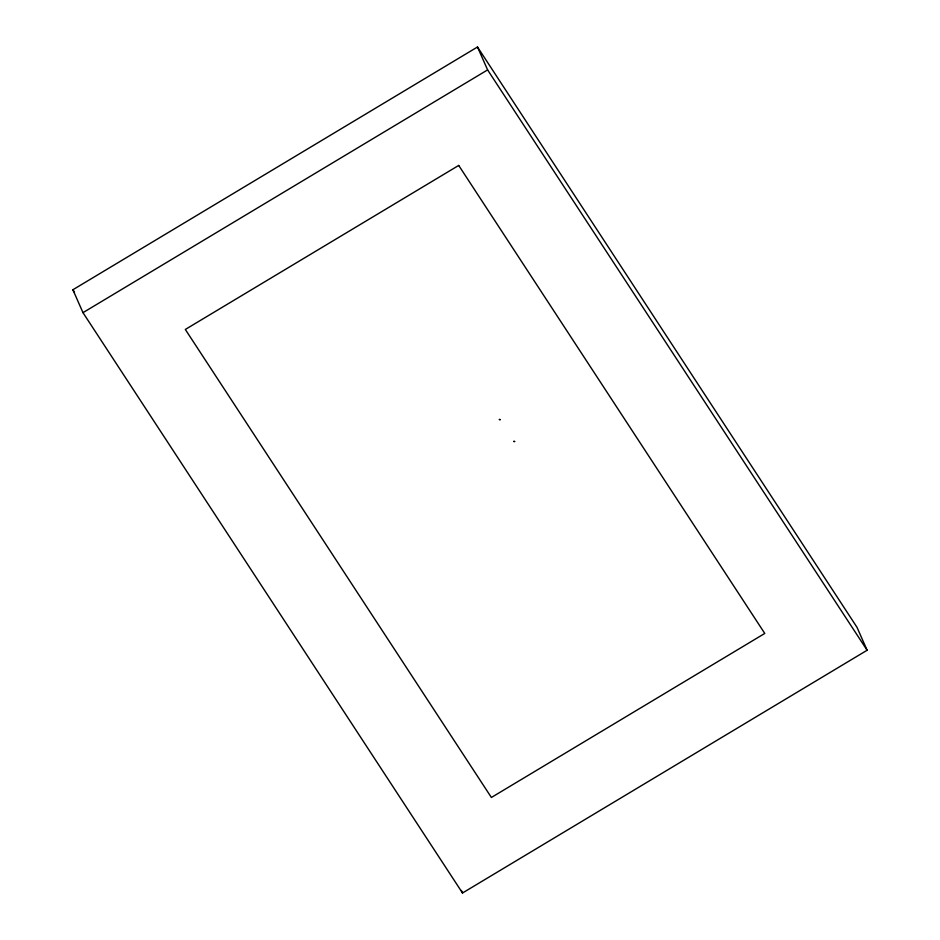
<?xml version="1.0" encoding="UTF-8"?>
<svg xmlns="http://www.w3.org/2000/svg" width="940" height="940" viewBox="0 0 940 940"><rect width="100%" height="100%" fill="white"/><g stroke="black" fill="none" stroke-linecap="round" stroke-linejoin="round"><path stroke-width="1.41" d="M72.885 289.755L477.497 47L857.022 627.344L867.115 650.245L462.504 893L82.979 312.656L72.885 289.755L74.483 292.211M82.979 312.656L487.602 69.901L477.497 47M487.602 69.901L867.115 650.245M461.376 890.45L462.504 893M499.352 419.534L500.315 419.71L499.41 419.428M513.675 441.436L514.662 441.495L513.675 441.436M458.708 165.428L185.321 329.458L491.385 797.473L764.772 633.442L458.708 165.428"/></g></svg>
